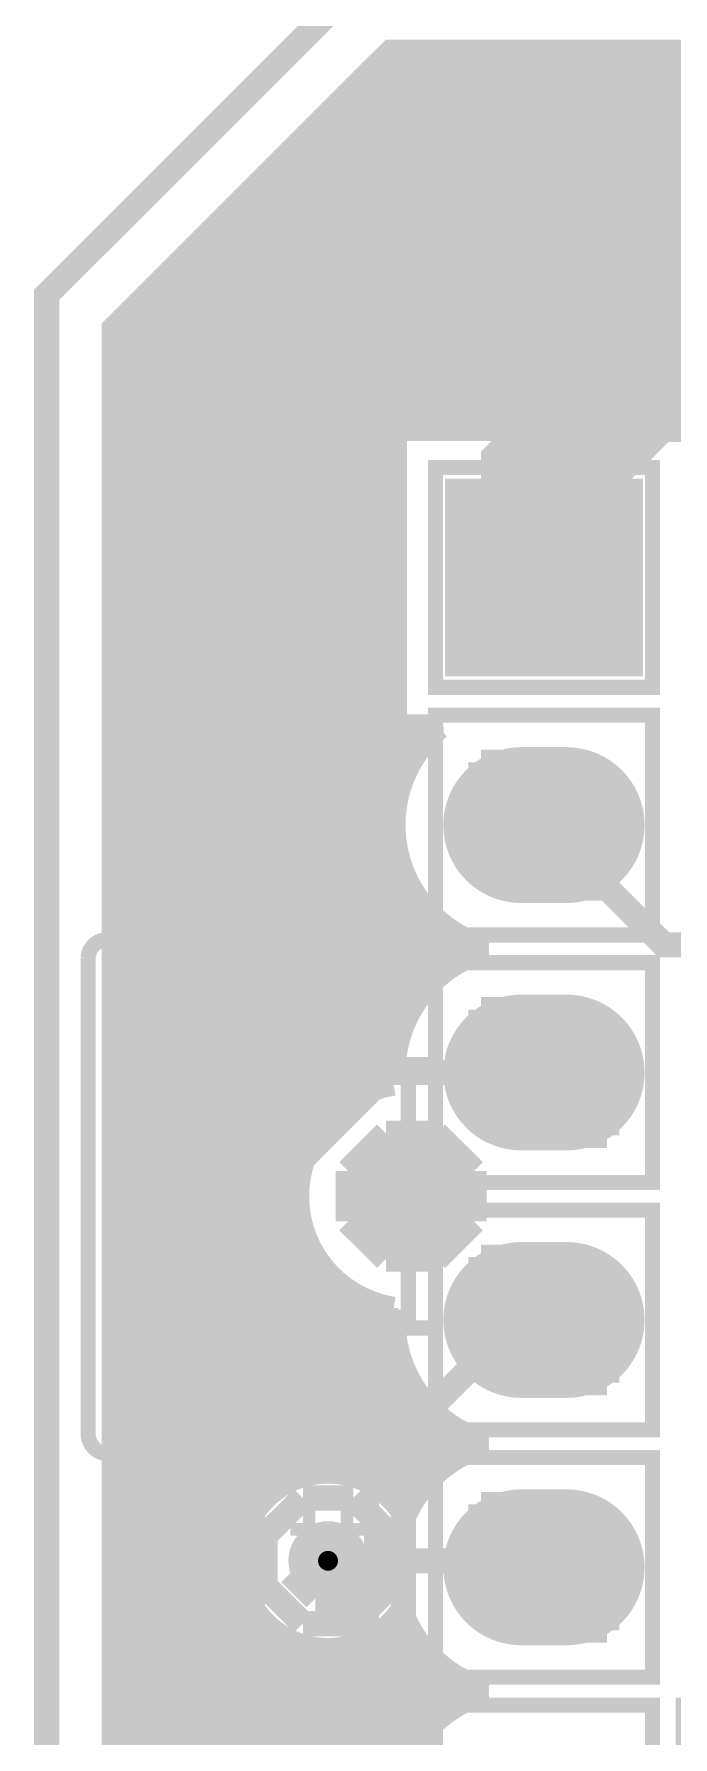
# Model space of a CAD drawing. Extents: x -5 to 157, y -120 to 103.
# Drawn here: x -5.13 to 1.32, y 43.43 to 60.64 of the extents above; entities that cross this region are included whole.
import ezdxf

# ---------------------------------------------------------------- set-up
doc = ezdxf.new("R2010")
doc.units = 0
doc.header["$MEASUREMENT"] = 0
doc.layers.get('0').update_dxf_attribs({"linetype": 'CONTINUOUS'})
for name, color, linetype in [('22-304-2_BOT', 7, 'CONTINUOUS'), ('22-304-2_DRD', 7, 'CONTINUOUS'), ('22-304-2_DRL', 2, 'CONTINUOUS'), ('22-304-2_IN1', 4, 'CONTINUOUS'), ('22-304-2_IN2', 3, 'CONTINUOUS'), ('22-304-2_SMB', 5, 'CONTINUOUS'), ('22-304-2_SMT', 10, 'CONTINUOUS'), ('22-304-2_SST', 11, 'CONTINUOUS'), ('22-304-2_TOP', 13, 'CONTINUOUS'), ('THRUHOLE_NPT', 15, 'CONTINUOUS'), ('THRUHOLE_TAP', 7, 'CONTINUOUS')]:
    doc.layers.add(name, color=color, linetype=linetype)

# ---------------------------------------------------------------- blocks, each defined once
blk = doc.blocks.new('ROUND_9')
at = {"const_width": 0.65024}
blk.add_lwpolyline([(-0.32512, 0, 1), (0.32512, 0, 1)], format="xyb", close=True, dxfattribs=at)
blk = doc.blocks.new('SQUARE_10')
blk.add_solid([(0.99949, 0.99949), (0.99949, -0.99949), (-0.99949, 0.99949), (-0.99949, -0.99949)])
blk = doc.blocks.new('OBLONG_19')
at = {"const_width": 1.5748}
blk.add_lwpolyline([(0.2286, 0), (-0.2286, 0)], dxfattribs=at)
at = {"const_width": 0.7874}
for points in [[(-0.6223, 0, 1), (0.1651, 0, 1)], [(-0.1651, 0, 1), (0.6223, 0, 1)]]:
    blk.add_lwpolyline(points, format="xyb", close=True, dxfattribs=at)
blk = doc.blocks.new('ROUND_38')
at = {"const_width": 0.40005}
blk.add_lwpolyline([(-0.200024, 0, 1), (0.200024, 0, 1)], format="xyb", close=True, dxfattribs=at)
blk = doc.blocks.new('ROUND_14')
at = {"const_width": 0.59944}
blk.add_lwpolyline([(-0.29972, 0, 1), (0.29972, 0, 1)], format="xyb", close=True, dxfattribs=at)
blk = doc.blocks.new('ROUND_87')
at = {"const_width": 0.10033}
blk.add_lwpolyline([(-0.050164, 0, 1), (0.050164, 0, 1)], format="xyb", close=True, dxfattribs=at)
blk = doc.blocks.new('ROUND_80')
at = {"const_width": 0.10033}
blk.add_lwpolyline([(-0.050164, 0, 1), (0.050164, 0, 1)], format="xyb", close=True, dxfattribs=at)

msp = doc.modelspace()

# ---------------------------------------------------------------- linework, layer by layer
at = {"layer": '22-304-2_BOT'}
for points, const_width in [([(-1.524, 60.452), (-4.318, 57.658)], 0.254), ([(20.193, 60.452), (-1.524, 60.452)], 0.254), ([(-1.3462, 60.452), (-1.3462, 56.65216)], 0.254), ([(-1.1176, 60.452), (-1.1176, 56.65216)], 0.254), ([(-0.889, 60.452), (-0.889, 56.84774)], 0.254), ([(-0.6604, 60.452), (-0.6604, 57.08904)], 0.254), ([(-0.4318, 60.452), (-0.4318, 57.31764)], 0.254), ([(-0.2032, 60.452), (-0.2032, 57.54624)], 0.254), ([(0.0254, 60.452), (0.0254, 57.77484)], 0.254), ([(0.254, 60.452), (0.254, 58.0009)], 0.254), ([(0.4826, 60.452), (0.4826, 58.16092)], 0.254), ([(0.7112, 60.452), (0.7112, 58.25236)], 0.254), ([(0.9398, 60.452), (0.9398, 58.29046)], 0.254), ([(1.1684, 60.452), (1.1684, 58.293)], 0.254), ([(1.397, 60.452), (1.397, 58.293)], 0.254), ([(21.95322, 60.2742), (-1.7018, 60.2742)], 0.254), ([(-1.5748, 60.4012), (-1.5748, 50.02276)], 0.254), ([(-1.8034, 60.1726), (-1.8034, 49.94656)], 0.254), ([(-2.032, 59.944), (-2.032, 49.80686)], 0.254), ([(14.9987, 60.0456), (-1.9304, 60.0456)], 0.254), ([(14.52118, 59.817), (-2.159, 59.817)], 0.254), ([(14.28242, 59.5884), (-2.3876, 59.5884)], 0.254), ([(-2.2606, 59.7154), (-2.2606, 49.5681)], 0.254), ([(-2.4892, 59.4868), (-2.4892, 46.05782)], 0.254), ([(-2.7178, 59.2582), (-2.7178, 45.92574)], 0.254), ([(14.05382, 59.3598), (-2.6162, 59.3598)], 0.254), ([(4.80314, 59.1312), (-2.8448, 59.1312)], 0.254), ([(4.80314, 58.9026), (-3.0734, 58.9026)], 0.254), ([(-2.9464, 59.0296), (-2.9464, 45.66412)], 0.254), ([(-3.175, 58.801), (-3.175, 36.45916)], 0.254), ([(-3.4036, 58.5724), (-3.4036, 36.39566)], 0.254), ([(4.80314, 58.674), (-3.302, 58.674)], 0.254), ([(4.80314, 58.4454), (-3.5306, 58.4454)], 0.254), ([(0.60452, 58.2168), (-3.7592, 58.2168)], 0.254), ([(-3.6322, 58.3438), (-3.6322, 36.25342)], 0.254), ([(4.80314, 58.293), (1.016, 58.293)], 0.254), ([(-3.8608, 58.1152), (-3.8608, 35.96386)], 0.254), ([(-4.0894, 57.8866), (-4.0894, 35.41522)], 0.254), ([(0.23876, 57.9882), (-3.9878, 57.9882)], 0.254), ([(0.20066, 57.9501), (-0.78232, 56.96712)], 0.254), ([(0.00762, 57.7596), (-4.2164, 57.7596)], 0.254), ([(-4.318, 57.658), (-4.318, 2.52222)], 0.254), ([(-0.21844, 57.531), (-4.318, 57.531)], 0.254), ([(0.02032, 55.14594), (0.02032, 56.15432), (1.016, 57.15), (6.45922, 57.15)], 1.27), ([(-0.44704, 57.3024), (-4.318, 57.3024)], 0.254), ([(-0.67564, 57.0738), (-4.318, 57.0738)], 0.254), ([(-0.889, 56.8452), (-4.318, 56.8452)], 0.254), ([(-1.00838, 56.65216), (-1.48844, 56.65216)], 0.254), ([(-1.48844, 56.65216), (-1.48844, 53.63718)], 0.254), ([(-1.48844, 56.6166), (-4.318, 56.6166)], 0.254), ([(-1.48844, 56.388), (-4.318, 56.388)], 0.254), ([(-1.48844, 56.1594), (-4.318, 56.1594)], 0.254), ([(-1.48844, 55.9308), (-4.318, 55.9308)], 0.254), ([(-1.48844, 55.7022), (-4.318, 55.7022)], 0.254), ([(-1.48844, 55.4736), (-4.318, 55.4736)], 0.254), ([(-1.48844, 55.245), (-4.318, 55.245)], 0.254), ([(-1.48844, 55.0164), (-4.318, 55.0164)], 0.254), ([(-1.48844, 54.7878), (-4.318, 54.7878)], 0.254), ([(-1.48844, 54.5592), (-4.318, 54.5592)], 0.254), ([(-1.48844, 54.3306), (-4.318, 54.3306)], 0.254), ([(-1.48844, 54.102), (-4.318, 54.102)], 0.254), ([(-1.48844, 53.8734), (-4.318, 53.8734)], 0.254), ([(-1.48844, 53.6448), (-4.318, 53.6448)], 0.254), ([(-1.0414, 53.63718), (-1.48844, 53.63718)], 0.254), ([(-1.3462, 53.63718), (-1.3462, 53.2638)], 0.254), ([(-1.1176, 53.63718), (-1.1176, 53.5686)], 0.254), ([(-1.24968, 53.4162), (-4.318, 53.4162)], 0.254), ([(-1.3843, 53.1876), (-4.318, 53.1876)], 0.254), ([(-1.46558, 52.959), (-4.318, 52.959)], 0.254), ([(-1.50114, 52.7304), (-4.318, 52.7304)], 0.254), ([(0.02032, 52.64404), (1.22936, 51.435), (4.318, 51.435), (5.588, 52.705), (6.3754, 52.705)], 0.254), ([(-1.49606, 52.5018), (-4.318, 52.5018)], 0.254), ([(-1.45034, 52.2732), (-4.318, 52.2732)], 0.254), ([(-1.35636, 52.0446), (-4.318, 52.0446)], 0.254), ([(-1.3462, 52.02428), (-1.3462, 50.76444)], 0.254), ([(-1.20396, 51.816), (-4.318, 51.816)], 0.254), ([(-1.1176, 51.72202), (-1.1176, 51.0667)], 0.254), ([(-0.95758, 51.5874), (-4.318, 51.5874)], 0.254), ([(-0.889, 51.54168), (-0.889, 51.24704)], 0.254), ([(-0.6604, 51.3588), (-4.318, 51.3588)], 0.254), ([(-0.6604, 51.42992), (-0.6604, 51.3588)], 0.254), ([(-1.04902, 51.1302), (-4.318, 51.1302)], 0.254), ([(-1.25984, 50.9016), (-4.318, 50.9016)], 0.254), ([(-1.39192, 50.673), (-4.318, 50.673)], 0.254), ([(-1.46812, 50.4444), (-4.318, 50.4444)], 0.254), ([(-1.50114, 50.2158), (-4.318, 50.2158)], 0.254), ([(-1.50368, 50.14468), (-1.49927, 50.03794)], 0.254), ([(-1.7018, 49.9872), (-4.318, 49.9872)], 0.254), ([(-2.09042, 49.7586), (-4.318, 49.7586)], 0.254), ([(-2.286, 49.53), (-4.318, 49.53)], 0.254), ([(-2.40284, 49.3014), (-4.318, 49.3014)], 0.254), ([(-2.4638, 49.0728), (-4.318, 49.0728)], 0.254), ([(-2.4765, 48.8442), (-4.318, 48.8442)], 0.254), ([(-2.44348, 48.6156), (-4.318, 48.6156)], 0.254), ([(-2.35966, 48.387), (-4.318, 48.387)], 0.254), ([(-2.2606, 48.21936), (-2.2606, 46.1137)], 0.254), ([(-2.21234, 48.1584), (-4.318, 48.1584)], 0.254), ([(-1.95834, 47.9298), (-4.318, 47.9298)], 0.254), ([(-2.032, 47.98314), (-2.032, 46.11116)], 0.254), ([(-1.50368, 47.7012), (-4.318, 47.7012)], 0.254), ([(-1.8034, 47.84344), (-1.8034, 46.04766)], 0.254), ([(-1.5748, 47.7647), (-1.5748, 45.90542)], 0.254), ([(-1.4986, 47.752), (-1.503, 47.64532)], 0.254), ([(-1.49352, 47.4726), (-4.318, 47.4726)], 0.254), ([(-1.44018, 47.244), (-4.318, 47.244)], 0.254), ([(-1.34112, 47.0154), (-4.318, 47.0154)], 0.254), ([(-1.3462, 47.02302), (-1.3462, 45.847)], 0.254), ([(-1.17856, 46.7868), (-4.318, 46.7868)], 0.254), ([(-1.1176, 46.72076), (-1.1176, 46.06798)], 0.254), ([(-0.9144, 46.5582), (-4.318, 46.5582)], 0.254), ([(-0.889, 46.54042), (-0.889, 46.24832)], 0.254), ([(-0.73406, 46.3296), (-4.318, 46.3296)], 0.254), ([(-0.6604, 46.42866), (-0.6604, 46.36008)], 0.254), ([(-2.34188, 46.101), (-4.318, 46.101)], 0.254), ([(-1.08204, 46.101), (-1.97612, 46.101)], 0.254), ([(-2.7813, 45.8724), (-4.318, 45.8724)], 0.254), ([(-1.28016, 45.8724), (-1.5367, 45.8724)], 0.254), ([(-1.29794, 45.847), (-1.5113, 45.847)], 0.254), ([(-2.95656, 45.6438), (-4.318, 45.6438)], 0.254), ([(-3.04292, 45.4152), (-4.318, 45.4152)], 0.254), ([(-3.06578, 45.1866), (-4.318, 45.1866)], 0.254), ([(-2.159, 45.212), (-0.04572, 45.212), (0.02032, 45.14596)], 0.254), ([(-3.03022, 44.958), (-4.318, 44.958)], 0.254), ([(-2.92608, 44.7294), (-4.318, 44.7294)], 0.254), ([(-2.9464, 44.75988), (-2.9464, 36.4617)], 0.254), ([(-2.72288, 44.5008), (-4.318, 44.5008)], 0.254), ([(-2.7178, 44.49572), (-2.7178, 38.18636)], 0.254), ([(-1.3335, 44.5008), (-1.59512, 44.5008)], 0.254), ([(-1.5748, 44.51604), (-1.5748, 40.259)], 0.254), ([(-1.37414, 44.577), (-1.5113, 44.577)], 0.254), ([(-1.3462, 44.52366), (-1.3462, 43.26382)], 0.254), ([(-1.16586, 44.2722), (-4.318, 44.2722)], 0.254), ([(-2.4892, 44.36618), (-2.4892, 38.37686)], 0.254), ([(-2.2606, 44.3103), (-2.2606, 39.6494)], 0.254), ([(-2.032, 44.31284), (-2.032, 40.0177)], 0.254), ([(-1.8034, 44.37634), (-1.8034, 40.18026)], 0.254), ([(-1.1176, 44.2214), (-1.1176, 43.56862)], 0.254), ([(-0.89154, 44.0436), (-4.318, 44.0436)], 0.254), ([(-0.889, 44.04106), (-0.889, 43.74642)], 0.254), ([(-0.6604, 43.9293), (-0.6604, 43.85818)], 0.254), ([(-0.76454, 43.815), (-4.318, 43.815)], 0.254), ([(-1.09728, 43.5864), (-4.318, 43.5864)], 0.254), ([(-1.29032, 43.3578), (-4.318, 43.3578)], 0.254)]:
    msp.add_lwpolyline(points, dxfattribs=dict(at, const_width=const_width))
at = {"layer": '22-304-2_BOT', "const_width": 0.254}
for points in [[(1.016, 58.293, 0.1989127), (0.20778, 57.95822)], [(1.016, 58.293, 0.1989127), (0.20778, 57.95822)], [(-0.7874, 56.96204, 0.083864), (-1.00789, 56.65192)], [(-0.7874, 56.96204, 0.083864), (-1.00789, 56.65192)], [(-1.0414, 53.63718, 0.2217293), (-1.50459, 52.64404)], [(-1.50368, 52.64404, 0.3383097), (-0.54864, 51.39436)], [(-0.54864, 51.39436, 0.3383093), (-1.50368, 50.14468)], [(-1.4986, 50.038, 0.3697039), (-2.4765, 48.895)], [(-2.4765, 48.895, 0.3697035), (-1.4986, 47.752)], [(-1.50368, 47.64532, 0.3383097), (-0.54864, 46.39564)], [(-0.54864, 46.39564, 0.1853801), (-1.29753, 45.84673)], [(-2.159, 46.11878, 0.4142136), (-3.06578, 45.212)], [(-1.5113, 45.847, 0.2014867), (-2.159, 46.11905)], [(-3.06578, 45.212, 0.4142136), (-2.159, 44.30522)], [(-2.159, 44.30522, 0.2014867), (-1.51149, 44.57719)], [(-1.37414, 44.577, 0.2161207), (-0.54854, 43.89409)], [(-0.54864, 43.89374, 0.3383093), (-1.50368, 42.64406)]]:
    msp.add_lwpolyline(points, format="xyb", dxfattribs=at)
at = {"layer": '22-304-2_DRD', "const_width": 0.254}
for points in [[(44.99864, -115.99926), (44.99864, 25.99944), (48.00092, 28.99918), (86.79942, 28.99918), (89.79916, 25.99944), (89.79916, -31.0007), (92.7989, -34.00044), (136.79932, -34.00044), (139.79906, -31.0007), (139.79906, 58.0009), (136.79932, 61.00064), (115.30076, 61.00064), (107.29976, 68.9991), (107.29976, 94.99854), (99.29876, 102.99954), (35.49904, 102.99954), (27.50058, 94.99854), (27.50058, 68.9991), (19.49958, 61.00064), (-1.99898, 61.00064), (-4.99872, 58.0009), (-4.99872, -2.99974), (18.00098, -25.99944), (18.00098, -115.99926)], [(-0.61468, 55.78094), (-0.61468, 55.14594)], [(0.02032, 55.78094), (-0.61468, 55.78094)], [(0.02032, 54.51094), (0.02032, 55.78094)], [(-0.61468, 55.14594), (0.65532, 55.14594)], [(0.65532, 55.14594), (0.65532, 54.51094)], [(0.65532, 54.51094), (0.02032, 54.51094)], [(-0.61468, 53.27904), (-0.61468, 52.64404)], [(0.02032, 53.27904), (-0.61468, 53.27904)], [(0.02032, 52.00904), (0.02032, 53.27904)], [(-0.61468, 52.64404), (0.65532, 52.64404)], [(0.65532, 52.64404), (0.65532, 52.00904)], [(0.65532, 52.00904), (0.02032, 52.00904)], [(-0.61468, 50.77968), (-0.61468, 50.14468)], [(0.02032, 50.77968), (-0.61468, 50.77968)], [(0.02032, 49.50968), (0.02032, 50.77968)], [(-0.61468, 50.14468), (0.65532, 50.14468)], [(0.65532, 50.14468), (0.65532, 49.50968)], [(-1.5748, 49.53), (-1.9558, 49.149)], [(-1.0668, 49.53), (-1.5748, 49.53)], [(-0.6858, 49.149), (-1.0668, 49.53)], [(0.65532, 49.50968), (0.02032, 49.50968)], [(-1.9558, 49.149), (-1.9558, 48.641)], [(-0.6858, 48.641), (-0.6858, 49.149)], [(-1.9558, 48.641), (-1.5748, 48.26)], [(-1.0668, 48.26), (-0.6858, 48.641)], [(-1.5748, 48.26), (-1.0668, 48.26)], [(-0.61468, 48.28032), (-0.61468, 47.64532)], [(0.02032, 48.28032), (-0.61468, 48.28032)], [(0.02032, 47.01032), (0.02032, 48.28032)], [(-0.61468, 47.64532), (0.65532, 47.64532)], [(0.65532, 47.64532), (0.65532, 47.01032)], [(0.65532, 47.01032), (0.02032, 47.01032)], [(-2.413, 45.847), (-2.794, 45.466)], [(-1.905, 45.847), (-2.413, 45.847)], [(-1.524, 45.466), (-1.905, 45.847)], [(-0.61468, 45.78096), (-0.61468, 45.14596)], [(0.02032, 45.78096), (-0.61468, 45.78096)], [(0.02032, 44.51096), (0.02032, 45.78096)], [(-2.794, 45.466), (-2.794, 44.958)], [(-2.413, 45.593), (-2.413, 45.466)], [(-2.286, 45.593), (-2.413, 45.593)], [(-2.413, 45.466), (-2.286, 45.466)], [(-2.286, 45.466), (-2.286, 45.593)], [(-2.032, 45.593), (-2.032, 45.466)], [(-1.905, 45.593), (-2.032, 45.593)], [(-2.032, 45.466), (-1.905, 45.466)], [(-1.905, 45.466), (-1.905, 45.593)], [(-1.524, 44.958), (-1.524, 45.466)], [(-0.61468, 45.14596), (0.65532, 45.14596)], [(0.65532, 45.14596), (0.65532, 44.51096)], [(-2.794, 44.958), (-2.413, 44.577)], [(-2.286, 44.831), (-2.54, 45.085)], [(-1.778, 45.085), (-2.032, 44.831)], [(-1.905, 44.577), (-1.524, 44.958)], [(-2.032, 44.831), (-2.286, 44.831)], [(-2.413, 44.577), (-1.905, 44.577)], [(0.65532, 44.51096), (0.02032, 44.51096)]]:
    msp.add_lwpolyline(points, dxfattribs=at)
at = {"layer": '22-304-2_DRL', "const_width": 0.254}
msp.add_lwpolyline([(44.99864, -115.99926), (44.99864, 25.99944), (48.00092, 28.99918), (86.79942, 28.99918), (89.79916, 25.99944), (89.79916, -31.0007), (92.7989, -34.00044), (136.79932, -34.00044), (139.79906, -31.0007), (139.79906, 58.0009), (136.79932, 61.00064), (115.30076, 61.00064), (107.29976, 68.9991), (107.29976, 94.99854), (99.29876, 102.99954), (35.49904, 102.99954), (27.50058, 94.99854), (27.50058, 68.9991), (19.49958, 61.00064), (-1.99898, 61.00064), (-4.99872, 58.0009), (-4.99872, -2.99974), (18.00098, -25.99944), (18.00098, -115.99926)], dxfattribs=at)
at = {"layer": '22-304-2_IN1', "const_width": 0.254}
for points in [[(82.296, 102.362), (36.068, 102.362), (28.702, 94.996), (28.702, 68.326), (20.574, 60.198), (-1.778, 60.198), (-4.191, 57.785), (-4.191, -2.667), (18.669, -25.527)], [(27.48788, 60.1726), (-1.8034, 60.1726)], [(-1.6764, 60.198), (-1.6764, 49.99482)], [(-1.4478, 60.198), (-1.4478, 56.65216)], [(-1.2192, 60.198), (-1.2192, 56.65216)], [(-0.9906, 60.198), (-0.9906, 56.65216)], [(-0.762, 60.198), (-0.762, 56.65216)], [(-0.5334, 60.198), (-0.5334, 56.65216)], [(-0.3048, 60.198), (-0.3048, 56.65216)], [(-0.0762, 60.198), (-0.0762, 56.65216)], [(0.1524, 60.198), (0.1524, 56.65216)], [(0.381, 60.198), (0.381, 56.65216)], [(0.6096, 60.198), (0.6096, 56.65216)], [(0.8382, 60.198), (0.8382, 56.65216)], [(1.0668, 60.198), (1.0668, 56.65216)], [(1.2954, 60.198), (1.2954, 56.65216)], [(53.3273, 59.944), (-2.032, 59.944)], [(-1.905, 60.071), (-1.905, 49.89322)], [(-2.1336, 59.8424), (-2.1336, 49.71796)], [(-2.3622, 59.6138), (-2.3622, 49.39792)], [(53.6956, 59.7154), (-2.2606, 59.7154)], [(99.42322, 59.4868), (-2.4892, 59.4868)], [(98.5012, 59.2582), (-2.7178, 59.2582)], [(-2.5908, 59.3852), (-2.5908, 46.00956)], [(-2.8194, 59.1566), (-2.8194, 45.8343)], [(-3.048, 58.928), (-3.048, 45.39488)], [(27.25674, 59.0296), (-2.9464, 59.0296)], [(27.0256, 58.801), (-3.175, 58.801)], [(26.797, 58.5724), (-3.4036, 58.5724)], [(-3.2766, 58.6994), (-3.2766, 36.43884)], [(-3.5052, 58.4708), (-3.5052, 36.34486)], [(-3.7338, 58.2422), (-3.7338, 36.15436)], [(26.5684, 58.3438), (-3.6322, 58.3438)], [(26.3398, 58.1152), (-3.8608, 58.1152)], [(26.1112, 57.8866), (-4.0894, 57.8866)], [(-3.9624, 58.0136), (-3.9624, -2.8956)], [(25.8826, 57.658), (-4.191, 57.658)], [(25.654, 57.4294), (-4.191, 57.4294)], [(25.4254, 57.2008), (-4.191, 57.2008)], [(25.1968, 56.9722), (-4.191, 56.9722)], [(24.9682, 56.7436), (-4.191, 56.7436)], [(-1.48844, 56.65216), (-1.48844, 53.63718)], [(1.52654, 56.65216), (-1.48844, 56.65216)], [(-1.48844, 56.515), (-4.191, 56.515)], [(-1.48844, 56.2864), (-4.191, 56.2864)], [(-1.48844, 56.0578), (-4.191, 56.0578)], [(-1.48844, 55.8292), (-4.191, 55.8292)], [(-1.48844, 55.6006), (-4.191, 55.6006)], [(-1.48844, 55.372), (-4.191, 55.372)], [(-1.48844, 55.1434), (-4.191, 55.1434)], [(-1.48844, 54.9148), (-4.191, 54.9148)], [(-1.48844, 54.6862), (-4.191, 54.6862)], [(-1.48844, 54.4576), (-4.191, 54.4576)], [(-1.48844, 54.229), (-4.191, 54.229)], [(-1.48844, 54.0004), (-4.191, 54.0004)], [(-1.48844, 53.7718), (-4.191, 53.7718)], [(-1.0414, 53.63718), (-1.48844, 53.63718)], [(-1.4478, 53.63718), (-1.4478, 53.0225)], [(-1.2192, 53.63718), (-1.2192, 53.4543)], [(-1.143, 53.5432), (-4.191, 53.5432)], [(-1.31826, 53.3146), (-4.191, 53.3146)], [(-1.42748, 53.086), (-4.191, 53.086)], [(-1.4859, 52.8574), (-4.191, 52.8574)], [(-1.50368, 52.6288), (-4.191, 52.6288)], [(-1.48082, 52.4002), (-4.191, 52.4002)], [(-1.41478, 52.1716), (-4.191, 52.1716)], [(-1.4478, 52.26558), (-1.4478, 50.52314)], [(-1.29794, 51.943), (-4.191, 51.943)], [(-1.2192, 51.83378), (-1.2192, 50.95494)], [(-1.10998, 51.7144), (-4.191, 51.7144)], [(-0.7874, 51.4858), (-4.191, 51.4858)], [(-0.9906, 51.61026), (-0.9906, 51.17846)], [(-0.762, 51.4731), (-0.762, 51.31562)], [(-0.87122, 51.2572), (-4.191, 51.2572)], [(-1.1557, 51.0286), (-4.191, 51.0286)], [(-1.32588, 50.8), (-4.191, 50.8)], [(-1.43256, 50.5714), (-4.191, 50.5714)], [(-1.48844, 50.3428), (-4.191, 50.3428)], [(-1.50368, 50.1142), (-4.191, 50.1142)], [(-1.50368, 50.14468), (-1.49927, 50.03794)], [(-1.9177, 49.8856), (-4.191, 49.8856)], [(-2.18948, 49.657), (-4.191, 49.657)], [(-2.34696, 49.4284), (-4.191, 49.4284)], [(-2.43586, 49.1998), (-4.191, 49.1998)], [(-2.47396, 48.9712), (-4.191, 48.9712)], [(-2.46634, 48.7426), (-4.191, 48.7426)], [(-2.413, 48.514), (-4.191, 48.514)], [(-2.3622, 48.39208), (-2.3622, 46.09592)], [(-2.30378, 48.2854), (-4.191, 48.2854)], [(-2.11836, 48.0568), (-4.191, 48.0568)], [(-2.1336, 48.07204), (-2.1336, 46.11878)], [(-1.905, 47.89678), (-1.905, 46.08322)], [(-1.76784, 47.8282), (-4.191, 47.8282)], [(-1.6764, 47.79264), (-1.6764, 45.97908)], [(-1.4986, 47.752), (-1.503, 47.64532)], [(-1.50368, 47.5996), (-4.191, 47.5996)], [(-1.47574, 47.371), (-4.191, 47.371)], [(-1.4478, 47.26432), (-1.4478, 45.77588)], [(-1.40208, 47.1424), (-4.191, 47.1424)], [(-1.27762, 46.9138), (-4.191, 46.9138)], [(-1.0795, 46.6852), (-4.191, 46.6852)], [(-1.2192, 46.83252), (-1.2192, 45.95622)], [(-0.9906, 46.61154), (-0.9906, 46.1772)], [(-0.72644, 46.4566), (-4.191, 46.4566)], [(-0.762, 46.47184), (-0.762, 46.3169)], [(-0.91948, 46.228), (-4.191, 46.228)], [(-2.61112, 45.9994), (-4.191, 45.9994)], [(-1.18364, 45.9994), (-1.70688, 45.9994)], [(-2.87274, 45.7708), (-4.191, 45.7708)], [(-1.34366, 45.7708), (-1.44272, 45.7708)], [(-3.00482, 45.5422), (-4.191, 45.5422)], [(-3.0607, 45.3136), (-4.191, 45.3136)], [(-3.05816, 45.085), (-4.191, 45.085)], [(-3.048, 45.02912), (-3.048, 36.46678)], [(-2.99466, 44.8564), (-4.191, 44.8564)], [(-2.85242, 44.6278), (-4.191, 44.6278)], [(-1.397, 44.6278), (-1.46304, 44.6278)], [(-1.4478, 44.64812), (-1.4478, 43.02252)], [(-2.8194, 44.5897), (-2.8194, 38.04412)], [(-1.6764, 44.44238), (-1.6764, 40.2336)], [(-2.56286, 44.3992), (-4.191, 44.3992)], [(-2.5908, 44.41444), (-2.5908, 38.30574)], [(-2.3622, 44.32808), (-2.3622, 38.43782)], [(-2.1336, 44.30522), (-2.1336, 39.90086)], [(-1.905, 44.34078), (-1.905, 40.12184)], [(-1.26746, 44.3992), (-1.75514, 44.3992)], [(-1.2192, 44.33316), (-1.2192, 43.45432)], [(-1.06172, 44.1706), (-4.191, 44.1706)], [(-0.9906, 44.11218), (-0.9906, 43.67784)], [(-0.68834, 43.942), (-4.191, 43.942)], [(-0.762, 43.97248), (-0.762, 43.815)], [(-0.94234, 43.7134), (-4.191, 43.7134)], [(-1.1938, 43.4848), (-4.191, 43.4848)]]:
    msp.add_lwpolyline(points, dxfattribs=at)
for points in [[(-1.0414, 53.63718, 0.2217293), (-1.50459, 52.64404)], [(-1.50368, 52.64404, 0.3383097), (-0.54864, 51.39436)], [(-0.54864, 51.39436, 0.3383093), (-1.50368, 50.14468)], [(-1.4986, 50.038, 0.3697039), (-2.4765, 48.895)], [(-2.4765, 48.895, 0.3697035), (-1.4986, 47.752)], [(-1.50368, 47.64532, 0.3383097), (-0.54864, 46.39564)], [(-0.54864, 46.39564, 0.22197), (-1.38494, 45.68727)], [(-2.159, 46.11878, 0.4142136), (-3.06578, 45.212)], [(-1.3843, 45.68698, 0.2608855), (-2.159, 46.12072)], [(-3.06578, 45.212, 0.4142136), (-2.159, 44.30522)], [(-2.159, 44.30522, 0.2421274), (-1.42129, 44.6847)], [(-1.41986, 44.68368, 0.239662), (-0.54841, 43.89458)], [(-0.54864, 43.89374, 0.3383093), (-1.50368, 42.64406)]]:
    msp.add_lwpolyline(points, format="xyb", dxfattribs=at)
at = {"layer": '22-304-2_IN2', "const_width": 0.254}
for points in [[(20.193, 60.452), (-1.524, 60.452), (-4.318, 57.658), (-4.318, -2.54)], [(-1.3462, 60.452), (-1.3462, 56.77154)], [(-1.1176, 60.452), (-1.1176, 56.77154)], [(-0.889, 60.452), (-0.889, 56.77154)], [(-0.6604, 60.452), (-0.6604, 56.77154)], [(-0.4318, 60.452), (-0.4318, 56.77154)], [(-0.2032, 60.452), (-0.2032, 56.77154)], [(0.0254, 60.452), (0.0254, 56.77154)], [(0.254, 60.452), (0.254, 56.77154)], [(0.4826, 60.452), (0.4826, 56.77154)], [(0.7112, 60.452), (0.7112, 56.77154)], [(0.9398, 60.452), (0.9398, 56.77154)], [(1.1684, 60.452), (1.1684, 56.77154)], [(1.397, 60.452), (1.397, 56.77154)], [(21.65858, 60.2742), (-1.7018, 60.2742)], [(-1.5748, 60.4012), (-1.5748, 56.77154)], [(-1.8034, 60.1726), (-1.8034, 50.0761)], [(-2.032, 59.944), (-2.032, 49.95418)], [(21.42998, 60.0456), (-1.9304, 60.0456)], [(21.20138, 59.817), (-2.159, 59.817)], [(20.97278, 59.5884), (-2.3876, 59.5884)], [(-2.2606, 59.7154), (-2.2606, 49.75606)], [(-2.4892, 59.4868), (-2.4892, 49.40554)], [(-2.7178, 59.2582), (-2.7178, 46.07306)], [(20.74418, 59.3598), (-2.6162, 59.3598)], [(20.51558, 59.1312), (-2.8448, 59.1312)], [(15.28826, 58.9026), (-3.0734, 58.9026)], [(-2.9464, 59.0296), (-2.9464, 45.86986)], [(-3.175, 58.801), (-3.175, 45.35678)], [(-3.4036, 58.5724), (-3.4036, 36.52266)], [(14.97838, 58.674), (-3.302, 58.674)], [(14.74978, 58.4454), (-3.5306, 58.4454)], [(14.52118, 58.2168), (-3.7592, 58.2168)], [(-3.6322, 58.3438), (-3.6322, 36.40328)], [(-3.8608, 58.1152), (-3.8608, 36.18484)], [(-4.0894, 57.8866), (-4.0894, -2.7686)], [(14.29258, 57.9882), (-3.9878, 57.9882)], [(14.06398, 57.7596), (-4.2164, 57.7596)], [(13.83538, 57.531), (-4.318, 57.531)], [(13.60678, 57.3024), (-4.318, 57.3024)], [(13.37818, 57.0738), (-4.318, 57.0738)], [(13.14958, 56.8452), (-4.318, 56.8452)], [(-1.60782, 56.77154), (-1.60782, 53.5178)], [(1.64592, 56.77154), (-1.60782, 56.77154)], [(-1.60782, 56.6166), (-4.318, 56.6166)], [(-1.60782, 56.388), (-4.318, 56.388)], [(-1.60782, 56.1594), (-4.318, 56.1594)], [(-1.60782, 55.9308), (-4.318, 55.9308)], [(-1.60782, 55.7022), (-4.318, 55.7022)], [(-1.60782, 55.4736), (-4.318, 55.4736)], [(-1.60782, 55.245), (-4.318, 55.245)], [(-1.60782, 55.0164), (-4.318, 55.0164)], [(-1.60782, 54.7878), (-4.318, 54.7878)], [(-1.60782, 54.5592), (-4.318, 54.5592)], [(-1.60782, 54.3306), (-4.318, 54.3306)], [(-1.60782, 54.102), (-4.318, 54.102)], [(-1.60782, 53.8734), (-4.318, 53.8734)], [(-1.60782, 53.6448), (-4.318, 53.6448)], [(-1.39446, 53.4162), (-4.318, 53.4162)], [(-1.3208, 53.5178), (-1.60782, 53.5178)], [(-1.5748, 53.5178), (-1.5748, 53.0098)], [(-1.3462, 53.5178), (-1.3462, 53.48478)], [(-1.51384, 53.1876), (-4.318, 53.1876)], [(-1.5875, 52.959), (-4.318, 52.959)], [(-1.62052, 52.7304), (-4.318, 52.7304)], [(-1.61544, 52.5018), (-4.318, 52.5018)], [(-1.57226, 52.2732), (-4.318, 52.2732)], [(-1.5748, 52.27828), (-1.5748, 50.51044)], [(-1.48844, 52.0446), (-4.318, 52.0446)], [(-1.35382, 51.816), (-4.318, 51.816)], [(-1.3462, 51.8033), (-1.3462, 50.98542)], [(-1.14808, 51.5874), (-4.318, 51.5874)], [(-1.1176, 51.562), (-1.1176, 51.22672)], [(-0.93218, 51.3588), (-4.318, 51.3588)], [(-0.889, 51.40452), (-0.889, 51.3842)], [(-1.22174, 51.1302), (-4.318, 51.1302)], [(-1.40208, 50.9016), (-4.318, 50.9016)], [(-1.52146, 50.673), (-4.318, 50.673)], [(-1.59004, 50.4444), (-4.318, 50.4444)], [(-1.62052, 50.2158), (-4.318, 50.2158)], [(-1.97866, 49.9872), (-4.318, 49.9872)], [(-2.25806, 49.7586), (-4.318, 49.7586)], [(-2.4257, 49.53), (-4.318, 49.53)], [(-2.52984, 49.3014), (-4.318, 49.3014)], [(-2.58318, 49.0728), (-4.318, 49.0728)], [(-2.59334, 48.8442), (-4.318, 48.8442)], [(-2.5654, 48.6156), (-4.318, 48.6156)], [(-2.4892, 48.387), (-4.318, 48.387)], [(-2.4892, 48.38446), (-2.4892, 46.18228)], [(-2.3622, 48.1584), (-4.318, 48.1584)], [(-2.15392, 47.9298), (-4.318, 47.9298)], [(-2.2606, 48.0314), (-2.2606, 46.23308)], [(-1.77038, 47.7012), (-4.318, 47.7012)], [(-2.032, 47.83582), (-2.032, 46.23054)], [(-1.8034, 47.7139), (-1.8034, 46.17466)], [(-1.6129, 47.4726), (-4.318, 47.4726)], [(-1.56464, 47.244), (-4.318, 47.244)], [(-1.5748, 47.27702), (-1.5748, 46.05528)], [(-1.47574, 47.0154), (-4.318, 47.0154)], [(-1.3335, 46.7868), (-4.318, 46.7868)], [(-1.3462, 46.80458), (-1.3462, 45.98416)], [(-1.11506, 46.5582), (-4.318, 46.5582)], [(-1.1176, 46.56074), (-1.1176, 46.228)], [(-0.98044, 46.3296), (-4.318, 46.3296)], [(-0.889, 46.40326), (-0.889, 46.38548)], [(-2.67208, 46.101), (-4.318, 46.101)], [(-1.24968, 46.101), (-1.64592, 46.101)], [(-2.94386, 45.8724), (-4.318, 45.8724)], [(-3.08864, 45.6438), (-4.318, 45.6438)], [(-3.16484, 45.4152), (-4.318, 45.4152)], [(-3.18516, 45.1866), (-4.318, 45.1866)], [(-3.15214, 44.958), (-4.318, 44.958)], [(-3.175, 45.06722), (-3.175, 36.57854)], [(-3.06324, 44.7294), (-4.318, 44.7294)], [(-2.89814, 44.5008), (-4.318, 44.5008)], [(-2.9464, 44.55414), (-2.9464, 38.05682)], [(-2.57048, 44.2722), (-4.318, 44.2722)], [(-2.7178, 44.35094), (-2.7178, 38.354)], [(-1.3208, 44.2722), (-1.74752, 44.2722)], [(-1.5748, 44.36872), (-1.5748, 43.00982)], [(-1.3462, 44.30522), (-1.3462, 43.4848)], [(-2.4892, 44.23918), (-2.4892, 38.51148)], [(-2.2606, 44.19092), (-2.2606, 39.92372)], [(-2.032, 44.19346), (-2.032, 40.17518)], [(-1.8034, 44.24934), (-1.8034, 40.31234)], [(-1.09474, 44.0436), (-4.318, 44.0436)], [(-1.1176, 44.06138), (-1.1176, 43.72864)], [(-1.0033, 43.815), (-4.318, 43.815)], [(-0.889, 43.9039), (-0.889, 43.88358)], [(-1.26238, 43.5864), (-4.318, 43.5864)], [(-1.43002, 43.3578), (-4.318, 43.3578)]]:
    msp.add_lwpolyline(points, dxfattribs=at)
for points in [[(-1.3208, 53.5178, 0.1679961), (-1.6229, 52.64404)], [(-1.62306, 52.64404, 0.2780092), (-0.86868, 51.39436)], [(-0.86868, 51.39436, 0.2780089), (-1.62052, 50.14468)], [(-1.62306, 50.13452, 0.345772), (-2.59588, 48.895)], [(-2.59588, 48.895, 0.3457721), (-1.62306, 47.65548)], [(-1.62306, 47.64532, 0.2775812), (-0.87122, 46.39564)], [(-0.87122, 46.39564, 0.1302243), (-1.40301, 45.90347)], [(-2.159, 46.23816, 0.4142136), (-3.18516, 45.212)], [(-1.40208, 45.90288, 0.2107863), (-2.159, 46.23681)], [(-3.18516, 45.212, 0.4142136), (-2.159, 44.18584)], [(-2.159, 44.18584, 0.19256), (-1.45137, 44.46886)], [(-1.45034, 44.46778, 0.1474823), (-0.86843, 43.89422)], [(-0.86868, 43.89374, 0.2780089), (-1.62052, 42.64406)]]:
    msp.add_lwpolyline(points, format="xyb", dxfattribs=at)
at = {"layer": '22-304-2_SST'}
for points, const_width in [([(0.18542, 57.785), (0.18542, 57.61482), (0.24638, 57.44718), (0.4826, 57.44718), (0.54102, 57.61482), (0.54102, 58.46318)], 0.1524), ([(0.60198, 58.46318), (0.36322, 58.46318)], 0.1524), ([(1.37922, 57.95518), (1.44018, 58.12282), (1.44018, 58.293), (1.37922, 58.46318), (1.02362, 58.46318), (0.9652, 58.293), (0.9652, 58.12282), (1.02362, 57.95518), (1.37922, 57.95518), (1.44018, 57.785), (1.44018, 57.61482), (1.37922, 57.44718), (1.02362, 57.44718), (0.9652, 57.61482), (0.9652, 57.785), (1.02362, 57.95518)], 0.1524), ([(-2.55016, 51.09464), (-2.55016, 51.49596), (-1.71958, 51.49596), (-1.71958, 56.86552), (4.25958, 56.86552), (4.25958, 40.92448), (-1.71958, 40.92448), (-1.71958, 46.29404), (-2.55016, 46.29404), (-2.55016, 46.69536), (-3.72872, 46.69536), (-3.72872, 51.09464), (-2.55016, 51.09464), (-1.07442, 51.09464), (-1.07442, 50.22596), (-1.07442, 49.0347), (1.11506, 49.0347), (1.11506, 51.25466), (-1.07442, 51.25466), (-1.07442, 51.09464)], 0.1524), ([(-1.07442, 54.03596), (1.11506, 54.03596), (1.11506, 56.25592), (-1.07442, 56.25592), (-1.07442, 54.03596)], 0.1524), ([(-2.54508, 54.47792), (-2.54508, 55.74792), (-2.7559, 55.5371)], 0.254), ([(-0.14732, 54.9783), (-0.29718, 54.82844), (-0.29718, 55.46344), (-0.14732, 55.31104), (-0.14732, 54.9783), (0.18796, 54.9783), (0.33782, 54.82844), (0.33782, 55.46344), (0.18796, 55.31104), (0.18796, 54.9783)], 0.1524), ([(0.33782, 55.46344), (-0.29718, 55.46344)], 0.1524), ([(-0.14732, 55.31104), (0.18796, 55.31104)], 0.1524), ([(0.33782, 54.82844), (-0.29718, 54.82844)], 0.1524), ([(-2.33172, 54.47792), (-2.7559, 54.47792)], 0.254), ([(-1.07442, 51.53406), (1.11506, 51.53406), (1.11506, 53.75402), (-1.07442, 53.75402), (-1.07442, 51.53406)], 0.1524), ([(-0.14732, 52.4764), (-0.29718, 52.32654), (-0.29718, 52.96154), (-0.14732, 52.81168), (-0.14732, 52.4764), (0.18796, 52.4764), (0.33782, 52.32654), (0.33782, 52.96154), (0.18796, 52.81168), (0.18796, 52.4764)], 0.1524), ([(0.33782, 52.96154), (-0.29718, 52.96154)], 0.1524), ([(-0.14732, 52.81168), (0.18796, 52.81168)], 0.1524), ([(0.33782, 52.32654), (-0.29718, 52.32654)], 0.1524), ([(-4.37896, 46.29404), (-4.01066, 46.29404), (-4.01066, 51.49596), (-4.37896, 51.49596)], 0.1524), ([(-2.55016, 51.49596), (-4.01066, 51.49596)], 0.1524), ([(-4.57962, 51.308), (-4.57962, 46.4947)], 0.1524), ([(-0.14732, 49.97704), (-0.29718, 49.82718), (-0.29718, 50.46218), (-0.14732, 50.31232), (-0.14732, 49.97704), (0.18796, 49.97704), (0.33782, 49.82718), (0.33782, 50.46218), (0.18796, 50.31232), (0.18796, 49.97704)], 0.1524), ([(0.33782, 50.46218), (-0.29718, 50.46218)], 0.1524), ([(-2.55016, 46.69536), (-1.07442, 46.69536), (-1.07442, 46.53534), (1.11506, 46.53534), (1.11506, 48.7553), (-1.07442, 48.7553), (-1.07442, 47.56404), (-1.34874, 47.56404), (-1.34874, 50.22596), (-1.07442, 50.22596)], 0.1524), ([(-0.14732, 50.31232), (0.18796, 50.31232)], 0.1524), ([(0.33782, 49.82718), (-0.29718, 49.82718)], 0.1524), ([(-0.14732, 47.47768), (-0.29718, 47.32782), (-0.29718, 47.96282), (-0.14732, 47.81296), (-0.14732, 47.47768), (0.18796, 47.47768), (0.33782, 47.32782), (0.33782, 47.96282), (0.18796, 47.81296), (0.18796, 47.47768)], 0.1524), ([(0.33782, 47.96282), (-0.29718, 47.96282)], 0.1524), ([(-0.14732, 47.81296), (0.18796, 47.81296)], 0.1524), ([(-1.07442, 47.56404), (-1.07442, 46.69536)], 0.1524), ([(0.33782, 47.32782), (-0.29718, 47.32782)], 0.1524), ([(-2.55016, 46.29404), (-4.01066, 46.29404)], 0.1524), ([(-1.07442, 44.03598), (1.11506, 44.03598), (1.11506, 46.25594), (-1.07442, 46.25594), (-1.07442, 44.03598)], 0.1524), ([(-0.14732, 44.97832), (-0.29718, 44.82846), (-0.29718, 45.46346), (-0.14732, 45.31106), (-0.14732, 44.97832), (0.18796, 44.97832), (0.33782, 44.82846), (0.33782, 45.46346), (0.18796, 45.31106), (0.18796, 44.97832)], 0.1524), ([(0.33782, 45.46346), (-0.29718, 45.46346)], 0.1524), ([(-0.14732, 45.31106), (0.18796, 45.31106)], 0.1524), ([(0.33782, 44.82846), (-0.29718, 44.82846)], 0.1524), ([(3.61442, 41.53408), (3.61442, 43.75404), (1.42494, 43.75404), (1.42494, 42.84472), (1.11506, 42.84472), (1.11506, 43.75404), (-1.07442, 43.75404), (-1.07442, 41.53408), (3.61442, 41.53408)], 0.1524)]:
    msp.add_lwpolyline(points, dxfattribs=dict(at, const_width=const_width))
at = {"layer": '22-304-2_SST', "const_width": 0.1524}
for points in [[(-4.40182, 51.4858, 0.3829226), (-4.57962, 51.308)], [(-4.57962, 46.4947, 0.4142136), (-4.37896, 46.29404)]]:
    msp.add_lwpolyline(points, format="xyb", dxfattribs=at)
at = {"layer": '22-304-2_TOP', "const_width": 0.254}
for points in [[(0.02032, 47.64532), (-0.23368, 47.64532), (-1.397, 46.482), (-1.397, 42.037), (-0.254, 40.894), (4.699, 40.894), (14.224, 50.419), (14.224, 55.245), (16.891, 57.912), (28.448, 57.912), (41.021, 70.485), (41.021, 78.74), (51.943, 89.662), (66.167, 89.662), (67.31, 90.805), (67.31, 93.98), (68.58, 95.25)], [(71.12, 92.71), (67.056, 88.646), (52.451, 88.646), (42.037, 78.232), (42.037, 69.977), (28.956, 56.896), (17.399, 56.896), (15.24, 54.737), (15.24, 49.911), (5.207, 39.878), (-0.762, 39.878), (-2.921, 42.037), (-2.921, 48.768), (-1.54432, 50.14468), (0.02032, 50.14468)], [(68.58, 92.71), (68.58, 90.932), (66.802, 89.154), (52.197, 89.154), (41.529, 78.486), (41.529, 70.231), (28.702, 57.404), (17.145, 57.404), (14.732, 54.991), (14.732, 50.165), (4.953, 40.386), (-0.508, 40.386), (-1.905, 41.783), (-1.905, 44.958), (-2.159, 45.212)], [(-1.524, 60.452), (-4.318, 57.658)], [(15.367, 60.452), (-1.524, 60.452)], [(-1.3462, 60.452), (-1.3462, 56.65216)], [(-1.1176, 60.452), (-1.1176, 56.65216)], [(-0.889, 60.452), (-0.889, 56.65216)], [(-0.6604, 60.452), (-0.6604, 56.65216)], [(-0.4318, 60.452), (-0.4318, 56.65216)], [(-0.2032, 60.452), (-0.2032, 56.65216)], [(0.0254, 60.452), (0.0254, 56.65216)], [(0.254, 60.452), (0.254, 56.65216)], [(0.4826, 60.452), (0.4826, 56.65216)], [(0.7112, 60.452), (0.7112, 56.65216)], [(0.9398, 60.452), (0.9398, 56.65216)], [(1.1684, 60.452), (1.1684, 56.65216)], [(1.397, 60.452), (1.397, 56.65216)], [(15.17904, 60.2742), (-1.7018, 60.2742)], [(-1.5748, 60.4012), (-1.5748, 50.77968)], [(-1.8034, 60.1726), (-1.8034, 50.7238)], [(-2.032, 59.944), (-2.032, 50.55362)], [(14.95044, 60.0456), (-1.9304, 60.0456)], [(14.72184, 59.817), (-2.159, 59.817)], [(14.49324, 59.5884), (-2.3876, 59.5884)], [(-2.2606, 59.7154), (-2.2606, 50.32502)], [(-2.4892, 59.4868), (-2.4892, 50.09642)], [(-2.7178, 59.2582), (-2.7178, 49.86782)], [(14.26464, 59.3598), (-2.6162, 59.3598)], [(14.03604, 59.1312), (-2.8448, 59.1312)], [(13.80744, 58.9026), (-3.0734, 58.9026)], [(-2.9464, 59.0296), (-2.9464, 49.63922)], [(-3.175, 58.801), (-3.175, 49.41062)], [(-3.4036, 58.5724), (-3.4036, 49.17948)], [(13.57884, 58.674), (-3.302, 58.674)], [(13.35024, 58.4454), (-3.5306, 58.4454)], [(13.12164, 58.2168), (-3.7592, 58.2168)], [(-3.6322, 58.3438), (-3.6322, 36.25342)], [(-3.8608, 58.1152), (-3.8608, 35.96386)], [(-4.0894, 57.8866), (-4.0894, 2.87782)], [(12.89304, 57.9882), (-3.9878, 57.9882)], [(12.66444, 57.7596), (-4.2164, 57.7596)], [(-4.318, 57.658), (-4.318, 2.52222)], [(12.43584, 57.531), (-4.318, 57.531)], [(12.20724, 57.3024), (-4.318, 57.3024)], [(11.97864, 57.0738), (-4.318, 57.0738)], [(11.75004, 56.8452), (-4.318, 56.8452)], [(-1.48844, 56.65216), (-1.48844, 53.63718)], [(1.52654, 56.65216), (-1.48844, 56.65216)], [(-1.48844, 56.6166), (-4.318, 56.6166)], [(-1.48844, 56.388), (-4.318, 56.388)], [(-1.48844, 56.1594), (-4.318, 56.1594)], [(-1.48844, 55.9308), (-4.318, 55.9308)], [(-1.48844, 55.7022), (-4.318, 55.7022)], [(-1.48844, 55.4736), (-4.318, 55.4736)], [(-1.48844, 55.245), (-4.318, 55.245)], [(-1.48844, 55.0164), (-4.318, 55.0164)], [(-1.48844, 54.7878), (-4.318, 54.7878)], [(-1.48844, 54.5592), (-4.318, 54.5592)], [(-1.48844, 54.3306), (-4.318, 54.3306)], [(-1.48844, 54.102), (-4.318, 54.102)], [(-1.48844, 53.8734), (-4.318, 53.8734)], [(-1.48844, 53.6448), (-4.318, 53.6448)], [(-1.0414, 53.63718), (-1.48844, 53.63718)], [(-1.3462, 53.63718), (-1.3462, 53.2638)], [(-1.1176, 53.63718), (-1.1176, 53.5686)], [(-1.24968, 53.4162), (-4.318, 53.4162)], [(-1.3843, 53.1876), (-4.318, 53.1876)], [(-1.46558, 52.959), (-4.318, 52.959)], [(-1.50114, 52.7304), (-4.318, 52.7304)], [(-1.49606, 52.5018), (-4.318, 52.5018)], [(-1.45034, 52.2732), (-4.318, 52.2732)], [(-1.35636, 52.0446), (-4.318, 52.0446)], [(-1.3462, 52.02428), (-1.3462, 50.77968)], [(-1.20396, 51.816), (-4.318, 51.816)], [(-1.1176, 51.72202), (-1.1176, 51.0667)], [(-0.95758, 51.5874), (-4.318, 51.5874)], [(-0.889, 51.54168), (-0.889, 51.24704)], [(-0.6604, 51.3588), (-4.318, 51.3588)], [(-0.6604, 51.42992), (-0.6604, 51.3588)], [(-1.04902, 51.1302), (-4.318, 51.1302)], [(-1.25984, 50.9016), (-4.318, 50.9016)], [(-1.89738, 50.673), (-4.318, 50.673)], [(-1.33858, 50.77968), (-1.54432, 50.77968)], [(-1.9939, 50.59426), (-3.3655, 49.22012)], [(-2.14122, 50.4444), (-4.318, 50.4444)], [(-2.36982, 50.2158), (-4.318, 50.2158)], [(-2.59842, 49.9872), (-4.318, 49.9872)], [(-2.82702, 49.7586), (-4.318, 49.7586)], [(-3.05562, 49.53), (-4.318, 49.53)], [(-3.28422, 49.3014), (-4.318, 49.3014)], [(-3.47726, 49.0728), (-4.318, 49.0728)], [(-3.55092, 48.8442), (-4.318, 48.8442)], [(-3.556, 48.768), (-3.556, 42.037)], [(-3.556, 48.6156), (-4.318, 48.6156)], [(-3.556, 48.387), (-4.318, 48.387)], [(-3.556, 48.1584), (-4.318, 48.1584)], [(-3.556, 47.9298), (-4.318, 47.9298)], [(-3.556, 47.7012), (-4.318, 47.7012)], [(-3.556, 47.4726), (-4.318, 47.4726)], [(-3.556, 47.244), (-4.318, 47.244)], [(-3.556, 47.0154), (-4.318, 47.0154)], [(-3.556, 46.7868), (-4.318, 46.7868)], [(-3.556, 46.5582), (-4.318, 46.5582)], [(-3.556, 46.3296), (-4.318, 46.3296)], [(-3.556, 46.101), (-4.318, 46.101)], [(-3.556, 45.8724), (-4.318, 45.8724)], [(-3.556, 45.6438), (-4.318, 45.6438)], [(-3.556, 45.4152), (-4.318, 45.4152)], [(-3.556, 45.1866), (-4.318, 45.1866)], [(-3.556, 44.958), (-4.318, 44.958)], [(-3.556, 44.7294), (-4.318, 44.7294)], [(-3.556, 44.5008), (-4.318, 44.5008)], [(-3.556, 44.2722), (-4.318, 44.2722)], [(-3.556, 44.0436), (-4.318, 44.0436)], [(-3.556, 43.815), (-4.318, 43.815)], [(-3.556, 43.5864), (-4.318, 43.5864)], [(-3.556, 43.3578), (-4.318, 43.3578)]]:
    msp.add_lwpolyline(points, dxfattribs=at)
for points in [[(-1.0414, 53.63718, 0.2217293), (-1.50459, 52.64404)], [(-1.50368, 52.64404, 0.3383097), (-0.54864, 51.39436)], [(-0.54864, 51.39436, 0.2008972), (-1.33748, 50.77906)], [(-1.54432, 50.77968, 0.1989124), (-1.99333, 50.59369)], [(-1.54432, 50.77968, 0.1989124), (-1.99333, 50.59369)], [(-3.37058, 49.21758, 0.1989124), (-3.5568, 48.768)]]:
    msp.add_lwpolyline(points, format="xyb", dxfattribs=at)

# ---------------------------------------------------------------- block references
at = {"layer": '22-304-2_BOT'}
for name, p in [('SQUARE_10', (0.02032, 55.14594)), ('OBLONG_19', (0.02032, 52.64404)), ('OBLONG_19', (0.02032, 50.14468)), ('ROUND_9', (-1.3208, 48.895)), ('OBLONG_19', (0.02032, 47.64532)), ('OBLONG_19', (0.02032, 45.14596)), ('ROUND_38', (-2.159, 45.212))]:
    msp.add_blockref(name, p, dxfattribs=at)
at = {"layer": '22-304-2_DRL'}
for name, p in [('ROUND_14', (0.02032, 55.14594)), ('ROUND_14', (0.02032, 52.64404)), ('ROUND_14', (0.02032, 50.14468)), ('ROUND_9', (-1.3208, 48.895)), ('ROUND_14', (0.02032, 47.64532)), ('ROUND_14', (0.02032, 45.14596)), ('ROUND_87', (-2.159, 45.212))]:
    msp.add_blockref(name, p, dxfattribs=at)
at = {"layer": '22-304-2_IN1'}
for name, p in [('SQUARE_10', (0.02032, 55.14594)), ('OBLONG_19', (0.02032, 52.64404)), ('OBLONG_19', (0.02032, 50.14468)), ('ROUND_9', (-1.3208, 48.895)), ('OBLONG_19', (0.02032, 47.64532)), ('OBLONG_19', (0.02032, 45.14596)), ('ROUND_38', (-2.159, 45.212))]:
    msp.add_blockref(name, p, dxfattribs=at)
at = {"layer": '22-304-2_IN2'}
for name, p in [('SQUARE_10', (0.02032, 55.14594)), ('OBLONG_19', (0.02032, 52.64404)), ('OBLONG_19', (0.02032, 50.14468)), ('ROUND_9', (-1.3208, 48.895)), ('OBLONG_19', (0.02032, 47.64532)), ('OBLONG_19', (0.02032, 45.14596)), ('ROUND_38', (-2.159, 45.212))]:
    msp.add_blockref(name, p, dxfattribs=at)
at = {"layer": '22-304-2_SMB'}
for name, p in [('SQUARE_10', (0.02032, 55.14594)), ('OBLONG_19', (0.02032, 52.64404)), ('OBLONG_19', (0.02032, 50.14468)), ('OBLONG_19', (0.02032, 47.64532)), ('OBLONG_19', (0.02032, 45.14596))]:
    msp.add_blockref(name, p, dxfattribs=at)
at = {"layer": '22-304-2_SMT'}
for name, p in [('SQUARE_10', (0.02032, 55.14594)), ('OBLONG_19', (0.02032, 52.64404)), ('OBLONG_19', (0.02032, 50.14468)), ('OBLONG_19', (0.02032, 47.64532)), ('OBLONG_19', (0.02032, 45.14596))]:
    msp.add_blockref(name, p, dxfattribs=at)
at = {"layer": '22-304-2_TOP'}
for name, p in [('SQUARE_10', (0.02032, 55.14594)), ('OBLONG_19', (0.02032, 52.64404)), ('OBLONG_19', (0.02032, 50.14468)), ('ROUND_9', (-1.3208, 48.895)), ('OBLONG_19', (0.02032, 47.64532)), ('OBLONG_19', (0.02032, 45.14596)), ('ROUND_38', (-2.159, 45.212))]:
    msp.add_blockref(name, p, dxfattribs=at)
at = {"layer": 'THRUHOLE_NPT'}
msp.add_blockref('ROUND_9', (-1.3208, 48.895), dxfattribs=at)
at = {"layer": 'THRUHOLE_TAP'}
for name, p in [('ROUND_14', (0.02032, 55.14594)), ('ROUND_14', (0.02032, 52.64404)), ('ROUND_14', (0.02032, 50.14468)), ('ROUND_14', (0.02032, 47.64532)), ('ROUND_14', (0.02032, 45.14596)), ('ROUND_80', (-2.159, 45.212))]:
    msp.add_blockref(name, p, dxfattribs=at)

doc.saveas('drawing.dxf')
